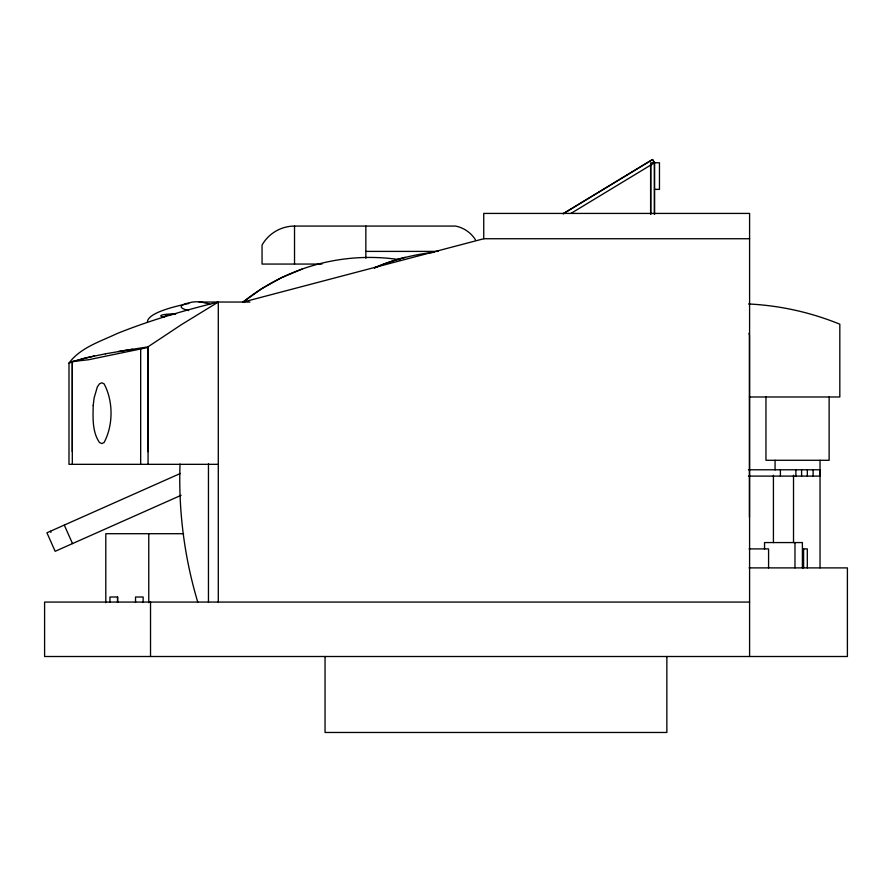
<?xml version="1.0" encoding="UTF-8"?>
<svg xmlns="http://www.w3.org/2000/svg" width="892" height="892" viewBox="0 0 892 892"><rect width="100%" height="100%" fill="white"/><g stroke="black" fill="none" stroke-linecap="round" stroke-linejoin="round"><path stroke-width="1.34" d="M218.295 464.331L68.996 464.331L68.996 363.055C80.447 347.546 100.317 341.558 117.064 333.563C149.901 320.373 183.964 310.472 218.295 302.042L218.295 602.067M563.097 213.734L652.431 159.534L654.405 162.779L654.405 214.303M563.253 213.734L652.576 159.534L654.55 162.779L654.55 214.303M571.025 213.366L654.55 162.779M218.295 302.042L181.678 324.487L147.938 346.865L148.072 451.675M68.996 363.055L85.03 357.982L105.602 353.801M374.562 268.024C393.45 259.572 413.899 254.432 434.449 252.269M180.44 473.429L46.93 532.792L55.159 551.301L181.087 495.305M302.544 268.916L281.504 277.691L261.59 288.774L243.059 302.042A201.96 201.96 0 0 1 400.385 259.784M243.204 302.042L483.743 238.744L749.592 238.744M94.474 355.953L72.308 361.561L72.308 464.331M147.514 347.534L88.531 359.744L72.308 361.561L72.308 451.675M105.457 353.801L132.573 349.218M118.212 351.537L148.072 346.865L148.072 464.331M654.405 189.372L659.467 189.372L659.467 162.779L650.759 162.779L650.759 214.303M321.967 264.065L262.047 264.065L262.047 245.066A37.486 37.486 0 0 1 294.527 226.077L455.567 226.077A30.573 30.573 0 0 1 475.481 239.825M365.854 251.399L438.106 251.399M199.039 302.042L249.938 302.042M749.369 396.985L839.818 396.985L839.818 324.197A277.189 277.189 0 0 0 748.589 303.971M748.41 469.783L819.77 469.783L819.77 476.105L748.41 476.105M183.574 533.706L105.802 533.706L105.802 602.691M749.079 548.903L768.581 548.903L768.581 567.892M802.822 548.903L807.305 548.903L807.305 567.892M749.079 567.892L847.4 567.892L847.4 656.501L44.6 656.501L44.6 602.067L749.592 602.067M188.68 310.583L186.082 309.87A55.193 7.682 0 0 1 186.127 303.548L192.237 302.109A5.765 0.803 0 0 1 201.469 302.109L207.58 303.548A55.193 7.682 0 0 1 209.765 304.328M64.28 525.076L72.52 543.585M50.409 531.253L50.922 532.413M829.136 396.985L829.136 460.283L765.96 460.283L765.96 396.985M820.038 460.283L820.038 567.892M813.114 469.783L813.114 476.105M807.338 469.783L807.338 476.105M803.603 548.903L803.603 567.892M802.387 567.892L802.387 542.57L764.544 542.57L764.544 548.903M801.596 469.783L801.596 476.105M795.887 469.783L795.887 476.105M794.973 542.57L794.973 567.892M793.512 475.269L793.512 542.57M780.4 469.783L780.4 476.105M775.059 460.283L775.059 469.972M773.42 475.269L773.42 542.57M749.592 656.501L749.592 213.422L483.743 213.422L483.743 238.744M749.436 517.248L749.436 335.47A43.351 43.351 0 0 0 748.934 333.363M666.859 656.501L666.859 732.466L325.045 732.466L325.045 656.501M650.602 164.173L650.602 214.303M365.854 226.077L365.854 258.29M294.527 226.077L294.527 264.065M208.46 463.784L208.46 602.067M150.525 602.067L150.525 656.501M148.763 533.706L148.763 602.691M143.133 602.368L143.133 597.004L135.528 597.004L135.528 602.368M140.668 348.694L140.668 464.331M117.599 602.368L117.599 597.004L109.961 597.004L109.961 602.368M117.554 597.004L117.554 602.368M374.439 267.734A210.122 210.122 0 0 1 405.158 257.32M197.756 602.111A428.316 428.316 0 0 1 180.028 464.052M147.414 321.733A238.465 33.194 0 0 1 188.814 303.481M164.217 317.139A13.926 1.94 0 0 1 162.188 314.999A13.926 1.94 0 0 1 175.59 313.917M164.34 316.983A25.322 3.523 0 0 1 175.601 314.051M93.214 405.314C92.958 417.746 92.121 431.828 99.491 442.521L101.788 443.558L104.085 442.521C113.351 425.183 113.351 401.166 104.085 383.828L101.788 382.791L99.491 383.828L97.351 386.86L94.106 397.988L93.214 405.314"/></g></svg>
